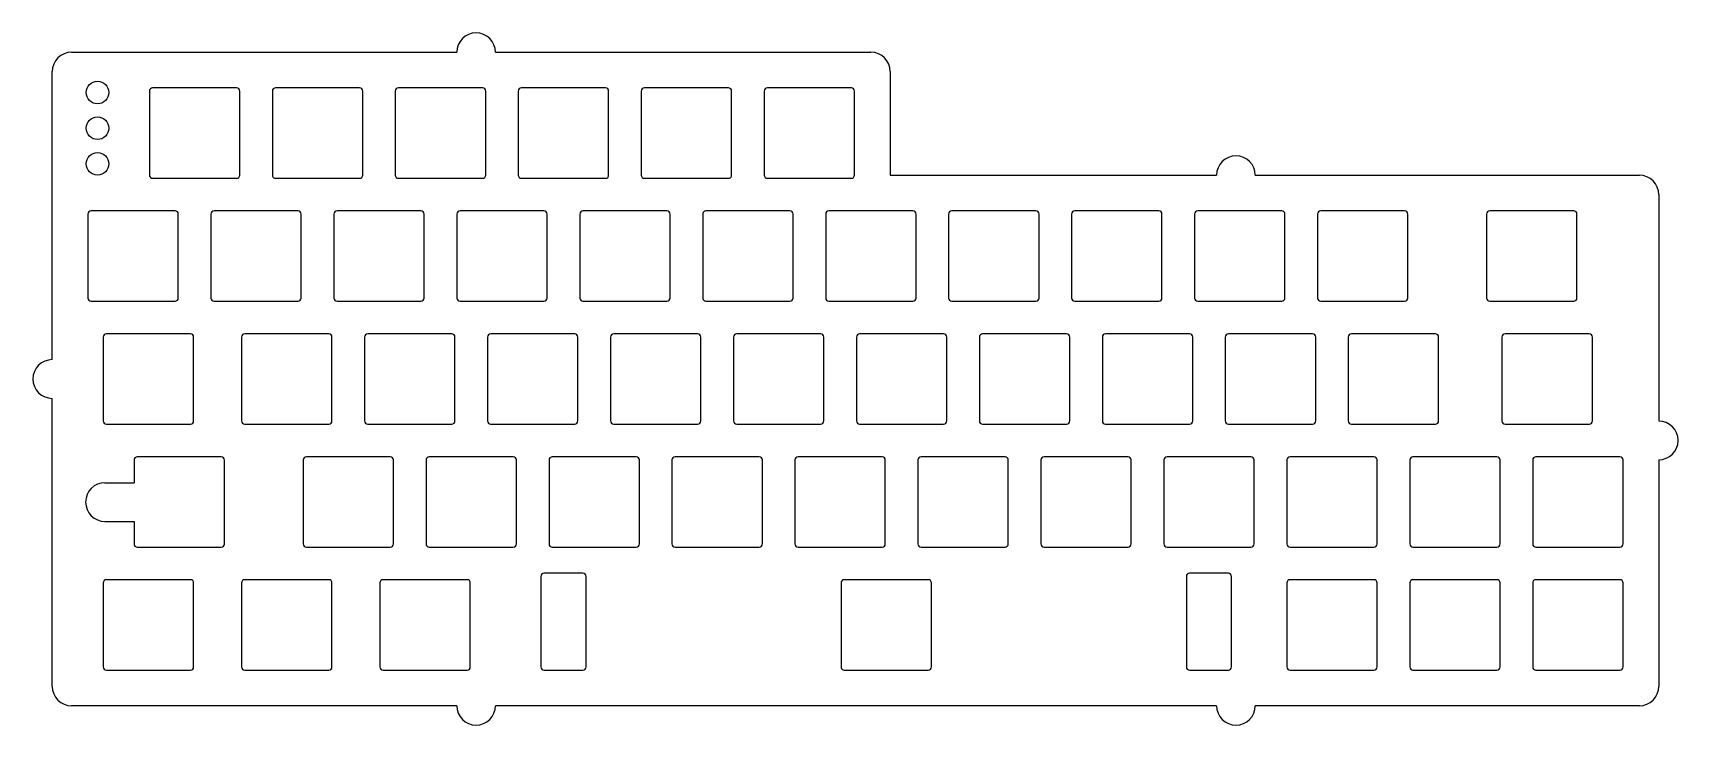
# Model space of a CAD drawing. Extents: x -6 to 249, y -101 to 6.
import ezdxf

# ---------------------------------------------------------------- set-up
doc = ezdxf.new("R2010")
doc.units = 0
doc.layers.add('Sketch001', color=7, linetype='CONTINUOUS')

msp = doc.modelspace()

# ---------------------------------------------------------------- linework, layer by layer
at = {"layer": 'Sketch001'}
for p, q in [((0, 3, 0), (59.663, 3, 0.00003)), ((65.663, 3, 0.00004), (123.825, 3, 0.00007)), ((126.825, 0, 0.00008), (126.825, -16.05, 0.00009)), ((-3, -44.625, 0.00003), (-3, 0, 0)), ((25.55, -2.52502, 0.00002), (12.55, -2.52499, 0.00001)), ((44.6, -2.52503, 0.00003), (31.6, -2.52499, 0.00002)), ((63.65, -2.52503, 0.00004), (50.65, -2.52499, 0.00003)), ((82.7, -2.52503, 0.00005), (69.7, -2.52499, 0.00004)), ((101.75, -2.52503, 0.00006), (88.75, -2.52499, 0.00005)), ((120.8, -2.52503, 0.00007), (107.8, -2.52499, 0.00007)), ((12.05, -3.02497, 0.00001), (12.05, -16.025, 0.00002)), ((26.05, -16.025, 0.00003), (26.05, -3.02501, 0.00002)), ((31.1, -3.02497, 0.00002), (31.1, -16.025, 0.00003)), ((45.1, -16.025, 0.00004), (45.1, -3.02501, 0.00003)), ((50.15, -3.02497, 0.00003), (50.15, -16.025, 0.00004)), ((64.15, -16.025, 0.00005), (64.15, -3.02501, 0.00004)), ((69.2, -3.02497, 0.00004), (69.2, -16.025, 0.00005)), ((83.2, -16.025, 0.00006), (83.2, -3.02501, 0.00005)), ((88.25, -3.02497, 0.00005), (88.25, -16.025, 0.00006)), ((102.25, -16.025, 0.00007), (102.25, -3.02501, 0.00006)), ((107.3, -3.02497, 0.00007), (107.3, -16.025, 0.00008)), ((121.3, -16.025, 0.00008), (121.3, -3.02501, 0.00007)), ((12.55, -16.525, 0.00002), (25.55, -16.525, 0.00003)), ((31.6, -16.525, 0.00003), (44.6, -16.525, 0.00004)), ((50.65, -16.525, 0.00004), (63.65, -16.525, 0.00005)), ((69.7, -16.525, 0.00005), (82.7, -16.525, 0.00006)), ((88.75, -16.525, 0.00006), (101.75, -16.525, 0.00007)), ((107.8, -16.525, 0.00008), (120.8, -16.525, 0.00008)), ((126.825, -16.05, 0.00009), (177.387, -16.05, 0.00012)), ((183.387, -16.05, 0.00012), (242.887, -16.05, 0.00016)), ((245.887, -19.05, 0.00016), (245.887, -54.15, 0.00019)), ((2.52503, -22.075, 0.00002), (2.52499, -35.075, 0.00003)), ((16.025, -21.575, 0.00002), (3.02501, -21.575, 0.00002)), ((16.525, -35.075, 0.00003), (16.525, -22.075, 0.00003)), ((21.575, -22.075, 0.00003), (21.575, -35.075, 0.00004)), ((35.075, -21.575, 0.00004), (22.075, -21.575, 0.00003)), ((35.575, -35.075, 0.00005), (35.575, -22.075, 0.00004)), ((40.625, -22.075, 0.00004), (40.625, -35.075, 0.00005)), ((54.125, -21.575, 0.00005), (41.125, -21.575, 0.00004)), ((54.625, -35.075, 0.00006), (54.625, -22.075, 0.00005)), ((59.675, -22.075, 0.00005), (59.675, -35.075, 0.00006)), ((73.175, -21.575, 0.00006), (60.175, -21.575, 0.00005)), ((73.675, -35.075, 0.00007), (73.675, -22.075, 0.00006)), ((78.725, -22.075, 0.00006), (78.725, -35.075, 0.00007)), ((92.225, -21.575, 0.00007), (79.225, -21.575, 0.00006)), ((92.725, -35.075, 0.00008), (92.725, -22.075, 0.00007)), ((97.775, -22.075, 0.00007), (97.775, -35.075, 0.00008)), ((111.275, -21.575, 0.00008), (98.275, -21.575, 0.00007)), ((111.775, -35.075, 0.00009), (111.775, -22.075, 0.00008)), ((116.825, -22.075, 0.00009), (116.825, -35.075, 0.00009)), ((130.325, -21.575, 0.00009), (117.325, -21.575, 0.00009)), ((130.825, -35.075, 0.0001), (130.825, -22.075, 0.00009)), ((135.875, -22.075, 0.0001), (135.875, -35.075, 0.00011)), ((149.375, -21.575, 0.0001), (136.375, -21.575, 0.0001)), ((149.875, -35.075, 0.00011), (149.875, -22.075, 0.00011)), ((154.925, -22.075, 0.00011), (154.925, -35.075, 0.00012)), ((168.425, -21.575, 0.00012), (155.425, -21.575, 0.00011)), ((168.925, -35.075, 0.00013), (168.925, -22.075, 0.00012)), ((173.975, -22.075, 0.00012), (173.975, -35.075, 0.00013)), ((187.475, -21.575, 0.00013), (174.475, -21.575, 0.00012)), ((187.975, -35.075, 0.00014), (187.975, -22.075, 0.00013)), ((193.025, -22.075, 0.00013), (193.025, -35.075, 0.00014)), ((206.525, -21.575, 0.00014), (193.525, -21.575, 0.00013)), ((207.025, -35.075, 0.00015), (207.025, -22.075, 0.00014)), ((219.219, -22.075, 0.00015), (219.219, -35.075, 0.00016)), ((232.719, -21.575, 0.00015), (219.719, -21.575, 0.00015)), ((233.219, -35.075, 0.00016), (233.219, -22.075, 0.00015)), ((3.02497, -35.575, 0.00003), (16.025, -35.575, 0.00003)), ((22.075, -35.575, 0.00004), (35.075, -35.575, 0.00005)), ((41.125, -35.575, 0.00005), (54.125, -35.575, 0.00006)), ((60.175, -35.575, 0.00006), (73.175, -35.575, 0.00007)), ((79.225, -35.575, 0.00007), (92.225, -35.575, 0.00008)), ((98.275, -35.575, 0.00008), (111.275, -35.575, 0.00009)), ((117.325, -35.575, 0.0001), (130.325, -35.575, 0.0001)), ((136.375, -35.575, 0.00011), (149.375, -35.575, 0.00011)), ((155.425, -35.575, 0.00012), (168.425, -35.575, 0.00013)), ((174.475, -35.575, 0.00013), (187.475, -35.575, 0.00014)), ((193.525, -35.575, 0.00014), (206.525, -35.575, 0.00015)), ((219.719, -35.575, 0.00016), (232.719, -35.575, 0.00016)), ((18.4063, -40.625, 0.00004), (5.40626, -40.625, 0.00003)), ((39.8375, -40.625, 0.00005), (26.8375, -40.625, 0.00005)), ((58.8875, -40.625, 0.00006), (45.8875, -40.625, 0.00006)), ((77.9375, -40.625, 0.00008), (64.9375, -40.625, 0.00007)), ((96.9875, -40.625, 0.00009), (83.9875, -40.625, 0.00008)), ((116.038, -40.625, 0.0001), (103.038, -40.625, 0.00009)), ((135.088, -40.625, 0.00011), (122.088, -40.625, 0.0001)), ((154.138, -40.625, 0.00012), (141.138, -40.625, 0.00011)), ((173.188, -40.625, 0.00013), (160.188, -40.625, 0.00012)), ((192.238, -40.625, 0.00014), (179.238, -40.625, 0.00014)), ((211.288, -40.625, 0.00015), (198.288, -40.625, 0.00015)), ((235.1, -40.625, 0.00017), (222.1, -40.625, 0.00016)), ((4.90627, -41.125, 0.00003), (4.90624, -54.125, 0.00004)), ((18.9062, -54.125, 0.00005), (18.9063, -41.125, 0.00004)), ((26.3375, -41.125, 0.00005), (26.3375, -54.125, 0.00005)), ((40.3375, -54.125, 0.00006), (40.3375, -41.125, 0.00005)), ((45.3875, -41.125, 0.00006), (45.3875, -54.125, 0.00007)), ((59.3875, -54.125, 0.00007), (59.3875, -41.125, 0.00006)), ((64.4375, -41.125, 0.00007), (64.4375, -54.125, 0.00008)), ((78.4375, -54.125, 0.00009), (78.4375, -41.125, 0.00008)), ((83.4875, -41.125, 0.00008), (83.4875, -54.125, 0.00009)), ((97.4875, -54.125, 0.0001), (97.4875, -41.125, 0.00009)), ((102.538, -41.125, 0.00009), (102.537, -54.125, 0.0001)), ((116.537, -54.125, 0.00011), (116.538, -41.125, 0.0001)), ((121.588, -41.125, 0.0001), (121.587, -54.125, 0.00011)), ((135.587, -54.125, 0.00012), (135.588, -41.125, 0.00011)), ((140.638, -41.125, 0.00011), (140.637, -54.125, 0.00012)), ((154.637, -54.125, 0.00013), (154.638, -41.125, 0.00012)), ((159.688, -41.125, 0.00012), (159.687, -54.125, 0.00013)), ((173.687, -54.125, 0.00014), (173.688, -41.125, 0.00013)), ((178.738, -41.125, 0.00014), (178.737, -54.125, 0.00015)), ((192.737, -54.125, 0.00015), (192.738, -41.125, 0.00014)), ((197.788, -41.125, 0.00015), (197.787, -54.125, 0.00016)), ((211.787, -54.125, 0.00016), (211.788, -41.125, 0.00016)), ((221.6, -41.125, 0.00016), (221.6, -54.125, 0.00017)), ((235.6, -54.125, 0.00018), (235.6, -41.125, 0.00017)), ((-3, -95.25, 0.00007), (-3, -50.625, 0.00003)), ((5.40622, -54.625, 0.00004), (18.4062, -54.625, 0.00005)), ((26.8375, -54.625, 0.00006), (39.8375, -54.625, 0.00006)), ((45.8875, -54.625, 0.00007), (58.8875, -54.625, 0.00007)), ((64.9375, -54.625, 0.00008), (77.9375, -54.625, 0.00009)), ((83.9875, -54.625, 0.00009), (96.9875, -54.625, 0.0001)), ((103.037, -54.625, 0.0001), (116.037, -54.625, 0.00011)), ((122.087, -54.625, 0.00011), (135.087, -54.625, 0.00012)), ((141.137, -54.625, 0.00012), (154.137, -54.625, 0.00013)), ((160.187, -54.625, 0.00013), (173.187, -54.625, 0.00014)), ((179.237, -54.625, 0.00015), (192.237, -54.625, 0.00015)), ((198.287, -54.625, 0.00016), (211.287, -54.625, 0.00017)), ((222.1, -54.625, 0.00017), (235.1, -54.625, 0.00018)), ((9.66876, -60.1908, 0.00005), (9.66876, -63.6908, 0.00005)), ((23.1688, -59.6908, 0.00006), (10.1688, -59.6908, 0.00005)), ((23.6688, -73.1908, 0.00007), (23.6688, -60.1908, 0.00006)), ((35.8625, -60.175, 0.00006), (35.8625, -73.175, 0.00007)), ((49.3625, -59.675, 0.00007), (36.3625, -59.675, 0.00006)), ((49.8625, -73.175, 0.00008), (49.8625, -60.175, 0.00007)), ((54.9125, -60.175, 0.00008), (54.9125, -73.175, 0.00009)), ((68.4125, -59.675, 0.00008), (55.4125, -59.675, 0.00008)), ((68.9125, -73.175, 0.00009), (68.9125, -60.175, 0.00008)), ((73.9625, -60.175, 0.00009), (73.9625, -73.175, 0.0001)), ((87.4625, -59.675, 0.00009), (74.4625, -59.675, 0.00009)), ((87.9625, -73.175, 0.0001), (87.9625, -60.175, 0.0001)), ((93.0125, -60.175, 0.0001), (93.0125, -73.175, 0.00011)), ((106.513, -59.675, 0.00011), (93.5125, -59.675, 0.0001)), ((107.012, -73.175, 0.00012), (107.013, -60.175, 0.00011)), ((112.063, -60.175, 0.00011), (112.062, -73.175, 0.00012)), ((125.563, -59.675, 0.00012), (112.563, -59.675, 0.00011)), ((126.062, -73.175, 0.00013), (126.063, -60.175, 0.00012)), ((131.113, -60.175, 0.00012), (131.112, -73.175, 0.00013)), ((144.613, -59.675, 0.00013), (131.613, -59.675, 0.00012)), ((145.112, -73.175, 0.00014), (145.113, -60.175, 0.00013)), ((150.163, -60.175, 0.00013), (150.162, -73.175, 0.00014)), ((163.663, -59.675, 0.00014), (150.663, -59.675, 0.00013)), ((164.162, -73.175, 0.00015), (164.163, -60.175, 0.00014)), ((169.213, -60.175, 0.00014), (169.212, -73.175, 0.00015)), ((182.713, -59.675, 0.00015), (169.713, -59.675, 0.00014)), ((183.212, -73.175, 0.00016), (183.213, -60.175, 0.00015)), ((188.263, -60.175, 0.00016), (188.262, -73.175, 0.00016)), ((201.763, -59.675, 0.00016), (188.763, -59.675, 0.00016)), ((202.262, -73.175, 0.00017), (202.263, -60.175, 0.00016)), ((207.313, -60.175, 0.00017), (207.312, -73.175, 0.00018)), ((220.813, -59.675, 0.00017), (207.813, -59.675, 0.00017)), ((221.312, -73.175, 0.00018), (221.313, -60.175, 0.00017)), ((226.363, -60.175, 0.00018), (226.362, -73.175, 0.00019)), ((239.863, -59.675, 0.00019), (226.863, -59.675, 0.00018)), ((240.362, -73.175, 0.0002), (240.363, -60.175, 0.00019)), ((245.887, -60.15, 0.00019), (245.887, -95.25, 0.00021)), ((5.16876, -63.6908, 0.00005), (9.66876, -63.6908, 0.00005)), ((5.16876, -69.6908, 0.00005), (9.66876, -69.6908, 0.00006)), ((9.66876, -69.6908, 0.00006), (9.66876, -73.1908, 0.00006)), ((10.1688, -73.6908, 0.00006), (23.1688, -73.6908, 0.00007)), ((36.3625, -73.675, 0.00007), (49.3625, -73.675, 0.00008)), ((55.4125, -73.675, 0.00009), (68.4125, -73.675, 0.00009)), ((74.4625, -73.675, 0.0001), (87.4625, -73.675, 0.0001)), ((93.5125, -73.675, 0.00011), (106.512, -73.675, 0.00012)), ((112.562, -73.675, 0.00012), (125.562, -73.675, 0.00013)), ((131.612, -73.675, 0.00013), (144.612, -73.675, 0.00014)), ((150.662, -73.675, 0.00014), (163.662, -73.675, 0.00015)), ((169.712, -73.675, 0.00015), (182.712, -73.675, 0.00016)), ((188.762, -73.675, 0.00017), (201.762, -73.675, 0.00017)), ((207.812, -73.675, 0.00018), (220.812, -73.675, 0.00018)), ((226.862, -73.675, 0.00019), (239.862, -73.675, 0.0002)), ((18.4063, -78.725, 0.00007), (5.40626, -78.725, 0.00006)), ((39.8375, -78.725, 0.00008), (26.8375, -78.725, 0.00007)), ((61.2688, -78.725, 0.00009), (48.2688, -78.725, 0.00009)), ((72.7063, -78.225, 0.0001), (72.7062, -92.225, 0.00011)), ((79.2063, -77.725, 0.0001), (73.2063, -77.725, 0.0001)), ((79.7062, -92.225, 0.00011), (79.7063, -78.225, 0.0001)), ((132.706, -78.725, 0.00014), (119.706, -78.725, 0.00013)), ((172.706, -78.225, 0.00016), (172.706, -92.225, 0.00017)), ((179.206, -77.725, 0.00016), (173.206, -77.725, 0.00016)), ((179.706, -92.225, 0.00017), (179.706, -78.225, 0.00016)), ((201.763, -78.725, 0.00018), (188.763, -78.725, 0.00017)), ((220.813, -78.725, 0.00019), (207.813, -78.725, 0.00018)), ((239.863, -78.725, 0.0002), (226.863, -78.725, 0.00019)), ((4.90628, -79.225, 0.00006), (4.90624, -92.225, 0.00007)), ((18.9062, -92.225, 0.00008), (18.9063, -79.225, 0.00007)), ((26.3375, -79.225, 0.00007), (26.3375, -92.225, 0.00008)), ((40.3375, -92.225, 0.00009), (40.3375, -79.225, 0.00008)), ((47.7688, -79.225, 0.00009), (47.7687, -92.225, 0.00009)), ((61.7687, -92.225, 0.0001), (61.7688, -79.225, 0.00009)), ((119.206, -79.225, 0.00013), (119.206, -92.225, 0.00014)), ((133.206, -92.225, 0.00015), (133.206, -79.225, 0.00014)), ((188.263, -79.225, 0.00017), (188.262, -92.225, 0.00018)), ((202.262, -92.225, 0.00019), (202.263, -79.225, 0.00018)), ((207.313, -79.225, 0.00018), (207.312, -92.225, 0.00019)), ((221.312, -92.225, 0.0002), (221.313, -79.225, 0.00019)), ((226.363, -79.225, 0.00019), (226.362, -92.225, 0.0002)), ((240.362, -92.225, 0.00021), (240.363, -79.225, 0.0002)), ((5.40622, -92.725, 0.00007), (18.4062, -92.725, 0.00008)), ((26.8375, -92.725, 0.00008), (39.8375, -92.725, 0.00009)), ((48.2687, -92.725, 0.0001), (61.2687, -92.725, 0.0001)), ((73.2062, -92.725, 0.00011), (79.2062, -92.725, 0.00011)), ((119.706, -92.725, 0.00014), (132.706, -92.725, 0.00015)), ((173.206, -92.725, 0.00017), (179.206, -92.725, 0.00017)), ((188.762, -92.725, 0.00018), (201.762, -92.725, 0.00019)), ((207.812, -92.725, 0.00019), (220.812, -92.725, 0.0002)), ((226.862, -92.725, 0.0002), (239.862, -92.725, 0.00021)), ((59.663, -98.25, 0.00011), (0, -98.25, 0.00007)), ((177.387, -98.25, 0.00018), (65.663, -98.25, 0.00011)), ((242.887, -98.25, 0.00022), (183.387, -98.25, 0.00018))]:
    msp.add_line(p, q, dxfattribs=at)
for centre in [(4.012, -3.25), (4.012, -8.775), (4.012, -14.3)]:
    msp.add_circle(centre, 1.75, dxfattribs=at)
for centre, radius, start, end in [((62.663, 3, 0.00004), 3, 0, -180), ((0, 0), 3, 90, -180), ((123.825, 0, 0.00007), 3, 0, 90), ((12.55, -3.02497, 0.00001), 0.49998, 90, 180), ((25.55, -3.02501, 0.00002), 0.49998, 0, 90), ((31.6, -3.02497, 0.00002), 0.49998, 90, 180), ((44.6, -3.02501, 0.00003), 0.49998, 0, 90), ((50.65, -3.02497, 0.00003), 0.49999, 90, 180), ((63.65, -3.02501, 0.00004), 0.49998, 0, 90), ((69.7, -3.02497, 0.00004), 0.49998, 90, 180), ((82.7, -3.02501, 0.00005), 0.49998, 0, 90), ((88.75, -3.02497, 0.00006), 0.49998, 90, 180), ((101.75, -3.02501, 0.00006), 0.49998, 0, 90), ((107.8, -3.02497, 0.00007), 0.49998, 90, 180), ((120.8, -3.02501, 0.00007), 0.49998, 0, 90), ((180.387, -16.05, 0.00012), 3, 0, -180), ((12.55, -16.025, 0.00002), 0.49998, 180, -90), ((25.55, -16.025, 0.00003), 0.49998, -90, 0), ((31.6, -16.025, 0.00003), 0.49998, 180, -90), ((44.6, -16.025, 0.00004), 0.49998, -90, 0), ((50.65, -16.025, 0.00004), 0.49998, 180, -90), ((63.65, -16.025, 0.00005), 0.49998, -90, 0), ((69.7, -16.025, 0.00005), 0.49998, 180, -90), ((82.7, -16.025, 0.00006), 0.49998, -90, 0), ((88.75, -16.025, 0.00006), 0.49998, 180, -90), ((101.75, -16.025, 0.00007), 0.49998, -90, 0), ((107.8, -16.025, 0.00008), 0.49998, 180, -90), ((120.8, -16.025, 0.00008), 0.49998, -90, 0), ((242.887, -19.05, 0.00016), 3, 0, 90), ((3.02501, -22.075, 0.00002), 0.49998, 90, 180), ((16.025, -22.075, 0.00003), 0.49998, 0, 90), ((22.075, -22.075, 0.00003), 0.49998, 90, 180), ((35.075, -22.075, 0.00004), 0.49998, 0, 90), ((41.125, -22.075, 0.00004), 0.49998, 90, 180), ((54.125, -22.075, 0.00005), 0.49998, 0, 90), ((60.175, -22.075, 0.00005), 0.49998, 90, 180), ((73.175, -22.075, 0.00006), 0.49998, 0, 90), ((79.225, -22.075, 0.00006), 0.49998, 90, 180), ((92.225, -22.075, 0.00007), 0.49998, 0, 90), ((98.275, -22.075, 0.00007), 0.49998, 90, 180), ((111.275, -22.075, 0.00008), 0.49998, 0, 90), ((117.325, -22.075, 0.00009), 0.49998, 90, 180), ((130.325, -22.075, 0.00009), 0.49998, 0, 90), ((136.375, -22.075, 0.0001), 0.49998, 90, 180), ((149.375, -22.075, 0.0001), 0.49998, 0, 90), ((155.425, -22.075, 0.00011), 0.49998, 90, 180), ((168.425, -22.075, 0.00012), 0.49998, 0, 90), ((174.475, -22.075, 0.00012), 0.49998, 90, 180), ((187.475, -22.075, 0.00013), 0.49999, 0, 90), ((193.525, -22.075, 0.00013), 0.49998, 90, 180), ((206.525, -22.075, 0.00014), 0.49998, 0, 90), ((219.719, -22.075, 0.00015), 0.49999, 90, 180), ((232.719, -22.075, 0.00015), 0.49998, 0, 90), ((3.02497, -35.075, 0.00003), 0.49998, 180, -90), ((16.025, -35.075, 0.00003), 0.49998, -90, 0), ((22.075, -35.075, 0.00004), 0.49998, 180, -90), ((35.075, -35.075, 0.00005), 0.49998, -90, 0), ((41.125, -35.075, 0.00005), 0.49998, 180, -90), ((54.125, -35.075, 0.00006), 0.49998, -90, 0), ((60.175, -35.075, 0.00006), 0.49998, 180, -90), ((73.175, -35.075, 0.00007), 0.49999, -90, 0), ((79.225, -35.075, 0.00007), 0.49998, 180, -90), ((92.225, -35.075, 0.00008), 0.49998, -90, 0), ((98.275, -35.075, 0.00008), 0.49998, 180, -90), ((111.275, -35.075, 0.00009), 0.49999, -90, 0), ((117.325, -35.075, 0.0001), 0.49998, 180, -90), ((130.325, -35.075, 0.0001), 0.49998, -90, 0), ((136.375, -35.075, 0.00011), 0.49998, 180, -90), ((149.375, -35.075, 0.00011), 0.49998, -90, 0), ((155.425, -35.075, 0.00012), 0.49998, 180, -90), ((168.425, -35.075, 0.00013), 0.49998, -90, 0), ((174.475, -35.075, 0.00013), 0.49998, 180, -90), ((187.475, -35.075, 0.00014), 0.49998, -90, 0), ((193.525, -35.075, 0.00014), 0.49998, 180, -90), ((206.525, -35.075, 0.00015), 0.49998, -90, 0), ((219.719, -35.075, 0.00016), 0.49998, 180, -90), ((232.719, -35.075, 0.00016), 0.49998, -90, 0), ((5.40626, -41.125, 0.00003), 0.49999, 90, 180), ((18.4063, -41.125, 0.00004), 0.49998, 0, 90), ((26.8375, -41.125, 0.00005), 0.49998, 90, 180), ((39.8375, -41.125, 0.00005), 0.49998, 0, 90), ((45.8875, -41.125, 0.00006), 0.49998, 90, 180), ((58.8875, -41.125, 0.00006), 0.49998, 0, 90), ((64.9375, -41.125, 0.00007), 0.49999, 90, 180), ((77.9375, -41.125, 0.00008), 0.49999, 0, 90), ((83.9875, -41.125, 0.00008), 0.49998, 90, 180), ((96.9875, -41.125, 0.00009), 0.49999, 0, 90), ((103.038, -41.125, 0.00009), 0.49998, 90, 180), ((116.038, -41.125, 0.0001), 0.49998, 0, 90), ((122.088, -41.125, 0.0001), 0.49998, 90, 180), ((135.088, -41.125, 0.00011), 0.49998, 0, 90), ((141.138, -41.125, 0.00011), 0.49998, 90, 180), ((154.138, -41.125, 0.00012), 0.49999, 0, 90), ((160.188, -41.125, 0.00012), 0.49998, 90, 180), ((173.188, -41.125, 0.00013), 0.49998, 0, 90), ((179.238, -41.125, 0.00014), 0.49998, 90, 180), ((192.238, -41.125, 0.00014), 0.49998, 0, 90), ((198.288, -41.125, 0.00015), 0.49998, 90, 180), ((211.288, -41.125, 0.00016), 0.49998, 0, 90), ((222.1, -41.125, 0.00016), 0.49998, 90, 180), ((235.1, -41.125, 0.00017), 0.49998, 0, 90), ((-3, -47.625, 0.00003), 3, 90, -90), ((5.40622, -54.125, 0.00004), 0.49998, 180, -90), ((18.4062, -54.125, 0.00005), 0.49998, -90, 0), ((26.8375, -54.125, 0.00005), 0.49998, 180, -90), ((39.8375, -54.125, 0.00006), 0.49998, -90, 0), ((45.8875, -54.125, 0.00007), 0.49998, 180, -90), ((58.8875, -54.125, 0.00007), 0.49998, -90, 0), ((64.9375, -54.125, 0.00008), 0.49998, 180, -90), ((77.9375, -54.125, 0.00009), 0.49998, -90, 0), ((83.9875, -54.125, 0.00009), 0.49999, 180, -90), ((96.9875, -54.125, 0.0001), 0.49998, -90, 0), ((103.037, -54.125, 0.0001), 0.49998, 180, -90), ((116.037, -54.125, 0.00011), 0.49998, -90, 0), ((122.087, -54.125, 0.00011), 0.49998, 180, -90), ((135.087, -54.125, 0.00012), 0.49998, -90, 0), ((141.137, -54.125, 0.00012), 0.49998, 180, -90), ((154.137, -54.125, 0.00013), 0.49998, -90, 0), ((160.187, -54.125, 0.00013), 0.49998, 180, -90), ((173.187, -54.125, 0.00014), 0.49998, -90, 0), ((179.237, -54.125, 0.00015), 0.49998, 180, -90), ((192.237, -54.125, 0.00015), 0.49998, -90, 0), ((198.287, -54.125, 0.00016), 0.49998, 180, -90), ((211.287, -54.125, 0.00016), 0.49998, -90, 0), ((222.1, -54.125, 0.00017), 0.49998, 180, -90), ((235.1, -54.125, 0.00018), 0.49998, -90, 0), ((245.887, -57.15, 0.00019), 3, -90, 90), ((10.1688, -60.1908, 0.00005), 0.5, 90, 180), ((23.1688, -60.1908, 0.00006), 0.5, -0.0000342, 90), ((36.3625, -60.175, 0.00006), 0.49998, 90, 180), ((49.3625, -60.175, 0.00007), 0.49999, 0, 90), ((55.4125, -60.175, 0.00008), 0.49998, 90, 180), ((68.4125, -60.175, 0.00008), 0.49998, 0, 90), ((74.4625, -60.175, 0.00009), 0.49998, 90, 180), ((87.4625, -60.175, 0.0001), 0.49998, 0, 90), ((93.5125, -60.175, 0.0001), 0.49998, 90, 180), ((106.513, -60.175, 0.00011), 0.49998, 0, 90), ((112.563, -60.175, 0.00011), 0.49998, 90, 180), ((125.563, -60.175, 0.00012), 0.49998, 0, 90), ((131.613, -60.175, 0.00012), 0.49999, 90, 180), ((144.613, -60.175, 0.00013), 0.49998, 0, 90), ((150.663, -60.175, 0.00013), 0.49998, 90, 180), ((163.663, -60.175, 0.00014), 0.49998, 0, 90), ((169.713, -60.175, 0.00014), 0.49998, 90, 180), ((182.713, -60.175, 0.00015), 0.49998, 0, 90), ((188.763, -60.175, 0.00016), 0.49998, 90, 180), ((201.763, -60.175, 0.00016), 0.49998, 0, 90), ((207.813, -60.175, 0.00017), 0.49998, 90, 180), ((220.813, -60.175, 0.00017), 0.49998, 0, 90), ((226.863, -60.175, 0.00018), 0.49998, 90, 180), ((239.863, -60.175, 0.00019), 0.49998, 0, 90), ((5.16876, -66.6908, 0.00005), 3, 90, -90), ((10.1688, -73.1908, 0.00006), 0.5, 180, -90), ((23.1688, -73.1908, 0.00007), 0.5, -90, -0.0000342), ((36.3625, -73.175, 0.00007), 0.49998, 180, -90), ((49.3625, -73.175, 0.00008), 0.49998, -90, 0), ((55.4125, -73.175, 0.00009), 0.49998, 180, -90), ((68.4125, -73.175, 0.00009), 0.49998, -90, 0), ((74.4625, -73.175, 0.0001), 0.49998, 180, -90), ((87.4625, -73.175, 0.0001), 0.49998, -90, 0), ((93.5125, -73.175, 0.00011), 0.49998, 180, -90), ((106.512, -73.175, 0.00012), 0.49998, -90, 0), ((112.562, -73.175, 0.00012), 0.49998, 180, -90), ((125.562, -73.175, 0.00013), 0.49998, -90, 0), ((131.612, -73.175, 0.00013), 0.49998, 180, -90), ((144.612, -73.175, 0.00014), 0.49998, -90, 0), ((150.662, -73.175, 0.00014), 0.49998, 180, -90), ((163.662, -73.175, 0.00015), 0.49998, -90, 0), ((169.712, -73.175, 0.00015), 0.49998, 180, -90), ((182.712, -73.175, 0.00016), 0.49998, -90, 0), ((188.762, -73.175, 0.00016), 0.49998, 180, -90), ((201.762, -73.175, 0.00017), 0.49998, -90, 0), ((207.812, -73.175, 0.00018), 0.49998, 180, -90), ((220.812, -73.175, 0.00018), 0.49998, -90, 0), ((226.862, -73.175, 0.00019), 0.49998, 180, -90), ((239.862, -73.175, 0.0002), 0.49998, -90, 0), ((5.40626, -79.225, 0.00006), 0.49998, 90, 180), ((18.4063, -79.225, 0.00007), 0.49998, 0, 90), ((26.8375, -79.225, 0.00007), 0.49998, 90, 180), ((39.8375, -79.225, 0.00008), 0.49998, 0, 90), ((48.2688, -79.225, 0.00009), 0.49998, 90, 180), ((61.2688, -79.225, 0.00009), 0.49998, 0, 90), ((73.2063, -78.225, 0.0001), 0.49998, 90, 180), ((79.2063, -78.225, 0.0001), 0.49998, 0, 90), ((119.706, -79.225, 0.00013), 0.49998, 90, 180), ((132.706, -79.225, 0.00014), 0.49999, 0, 90), ((173.206, -78.225, 0.00016), 0.49998, 90, 180), ((179.206, -78.225, 0.00016), 0.49999, 0, 90), ((188.763, -79.225, 0.00017), 0.49998, 90, 180), ((201.763, -79.225, 0.00018), 0.49998, 0, 90), ((207.813, -79.225, 0.00018), 0.49998, 90, 180), ((220.813, -79.225, 0.00019), 0.49998, 0, 90), ((226.863, -79.225, 0.00019), 0.49998, 90, 180), ((239.863, -79.225, 0.0002), 0.49998, 0, 90), ((5.40622, -92.225, 0.00007), 0.49998, 180, -90), ((18.4062, -92.225, 0.00008), 0.49998, -90, 0), ((26.8375, -92.225, 0.00008), 0.49998, 180, -90), ((39.8375, -92.225, 0.00009), 0.49998, -90, 0), ((48.2687, -92.225, 0.00009), 0.49998, 180, -90), ((61.2687, -92.225, 0.0001), 0.49998, -90, 0), ((73.2062, -92.225, 0.00011), 0.49998, 180, -90), ((79.2062, -92.225, 0.00011), 0.49998, -90, 0), ((119.706, -92.225, 0.00014), 0.49998, 180, -90), ((132.706, -92.225, 0.00015), 0.49998, -90, 0), ((173.206, -92.225, 0.00017), 0.49998, 180, -90), ((179.206, -92.225, 0.00017), 0.49998, -90, 0), ((188.762, -92.225, 0.00018), 0.49998, 180, -90), ((201.762, -92.225, 0.00019), 0.49998, -90, 0), ((207.812, -92.225, 0.00019), 0.49998, 180, -90), ((220.812, -92.225, 0.0002), 0.49998, -90, 0), ((226.862, -92.225, 0.0002), 0.49998, 180, -90), ((239.862, -92.225, 0.00021), 0.49998, -90, 0), ((0, -95.25, 0.00007), 3, -180, -90), ((242.887, -95.25, 0.00021), 3, -90, 0), ((62.663, -98.25, 0.00011), 3, -180, 0), ((180.387, -98.25, 0.00018), 3, -180, 0)]:
    msp.add_arc(centre, radius, start, end, dxfattribs=at)

doc.saveas('drawing.dxf')
